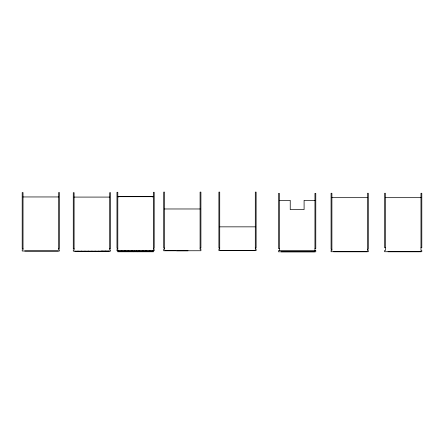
<?xml version="1.0" encoding="UTF-8"?>
<svg xmlns="http://www.w3.org/2000/svg" width="444" height="444" viewBox="0 0 444 444"><rect width="100%" height="100%" fill="white"/><g stroke="black" fill="none" stroke-linecap="round" stroke-linejoin="round"><path stroke-width="0.67" d="M222.339 250.577L219.996 250.655L253.646 250.577M117.799 196.698L153.38 196.698M23.021 196.953L58.602 196.953M74.098 197.086L109.679 197.086M331.901 197.674L367.482 197.674M385.398 197.674L420.979 197.674M279.376 200.344L290.237 200.344L290.237 209.59L304.096 209.59L304.096 200.344L314.957 200.344M164.508 208.974L200.089 208.974M219.719 226.845L255.3 226.845M385.398 247.697L384.576 247.697L384.576 193.262L385.398 193.262L385.398 250.494L384.576 250.494L384.576 251.726L421.8 251.726L421.8 250.494L420.979 250.494L420.979 193.262L421.8 193.262L421.8 247.697L420.979 247.697M164.508 248.107L163.686 248.107L163.686 192.108L164.508 192.108L164.508 249.345L163.686 249.345L163.686 250.782L200.91 250.738L200.91 249.345L200.089 249.345L200.089 192.108L200.91 192.108L200.91 248.107L200.089 248.107M219.719 248.107L218.898 248.107L218.898 192.108L219.719 192.108L219.719 249.345L218.898 249.345L218.898 250.577L256.121 250.577L256.121 249.345L255.3 249.345L255.3 192.108L256.121 192.108L256.121 248.107L255.3 248.107M117.799 248.285L116.977 248.285L116.977 192.285L117.799 192.285L117.799 249.517L116.977 249.517L116.977 250.749L154.201 250.749L154.201 249.517L153.38 249.517L153.38 192.285L154.201 192.285L154.201 248.285L153.38 248.285M23.021 248.54L22.2 248.54L22.2 192.541L23.021 192.541L23.021 249.772L22.2 249.772L22.2 251.004L59.424 251.004L59.424 249.772L58.602 249.772L58.602 192.541L59.424 192.541L59.424 248.54L58.602 248.54M74.098 248.673L73.277 248.673L73.277 192.674L74.098 192.674L74.098 249.905L73.277 249.905L73.277 251.138L110.501 251.138L110.501 249.905L109.679 249.905L109.679 192.674L110.501 192.674L110.501 248.673L109.679 248.673M279.376 248.601L278.555 248.601L278.555 193.345L279.376 193.345L279.376 250.577M314.957 248.601L315.778 248.601L315.778 193.345L314.957 193.345L314.957 250.577M331.901 249.262L331.08 249.262L331.08 193.262L331.901 193.262L331.901 250.494L331.08 250.494L331.08 251.726L368.304 251.726L368.304 250.494L367.482 250.494L367.482 193.262L368.304 193.262L368.304 249.262L367.482 249.262M420.762 251.726L419.691 251.726M419.319 251.726L388.017 251.726M367.21 251.726L333.644 251.726M314.685 251.809L281.119 251.809M255.084 250.577L254.012 250.577M188.017 250.782L176.584 250.782M175.669 250.577L164.841 250.577M153.48 250.749L153.48 251.776L117.699 251.776L117.699 250.749M152.764 250.749L152.764 251.076L149.889 251.076L149.889 250.749M152.497 197.069L152.497 196.37L118.681 196.37L118.681 197.069M149.328 250.749L149.328 251.076L146.453 251.076L146.453 250.749M145.893 250.749L145.893 251.076L143.018 251.076L143.018 250.749M145.732 196.37L145.732 196.698M142.457 250.749L142.457 251.076L139.583 251.076L139.583 250.749M139.022 250.749L139.022 251.076L136.147 251.076L136.147 250.749M138.972 196.37L138.972 196.698M137.585 251.776L137.585 251.448L133.594 251.448L133.594 251.776M135.032 250.749L135.032 251.076L132.157 251.076L132.157 250.749M132.207 196.37L132.207 196.698M131.596 250.749L131.596 251.076L128.721 251.076L128.721 250.749M128.161 250.749L128.161 251.076L125.286 251.076L125.286 250.749M125.447 196.37L125.447 196.698M124.725 250.749L124.725 251.076L121.85 251.076L121.85 250.749M121.29 250.749L121.29 251.076L118.415 251.076L118.415 250.749M119.564 196.37L119.564 196.698M109.407 251.138L100.943 251.138M108.736 251.138L108.736 251.465L105.861 251.465L105.861 251.138M105.3 251.138L105.3 251.465L102.425 251.465L102.425 251.138M101.865 251.138L101.865 251.465L98.99 251.465L98.99 251.138M98.429 251.138L98.429 251.465L95.554 251.465L95.554 251.138M94.994 251.138L94.994 251.465L92.119 251.465L92.119 251.138M91.558 251.138L91.558 251.465L88.683 251.465L88.683 251.138M88.128 251.138L88.128 251.465L85.248 251.465L85.248 251.138M84.693 251.138L84.693 251.465L81.818 251.465L81.818 251.138M81.258 251.138L81.258 251.465L78.383 251.465L78.383 251.138M77.822 251.138L77.822 251.465L74.947 251.465L74.947 251.138M58.331 251.004L24.764 251.004M315.778 250.577L278.555 250.577L278.555 251.809L315.778 251.809L315.778 250.577"/></g></svg>
